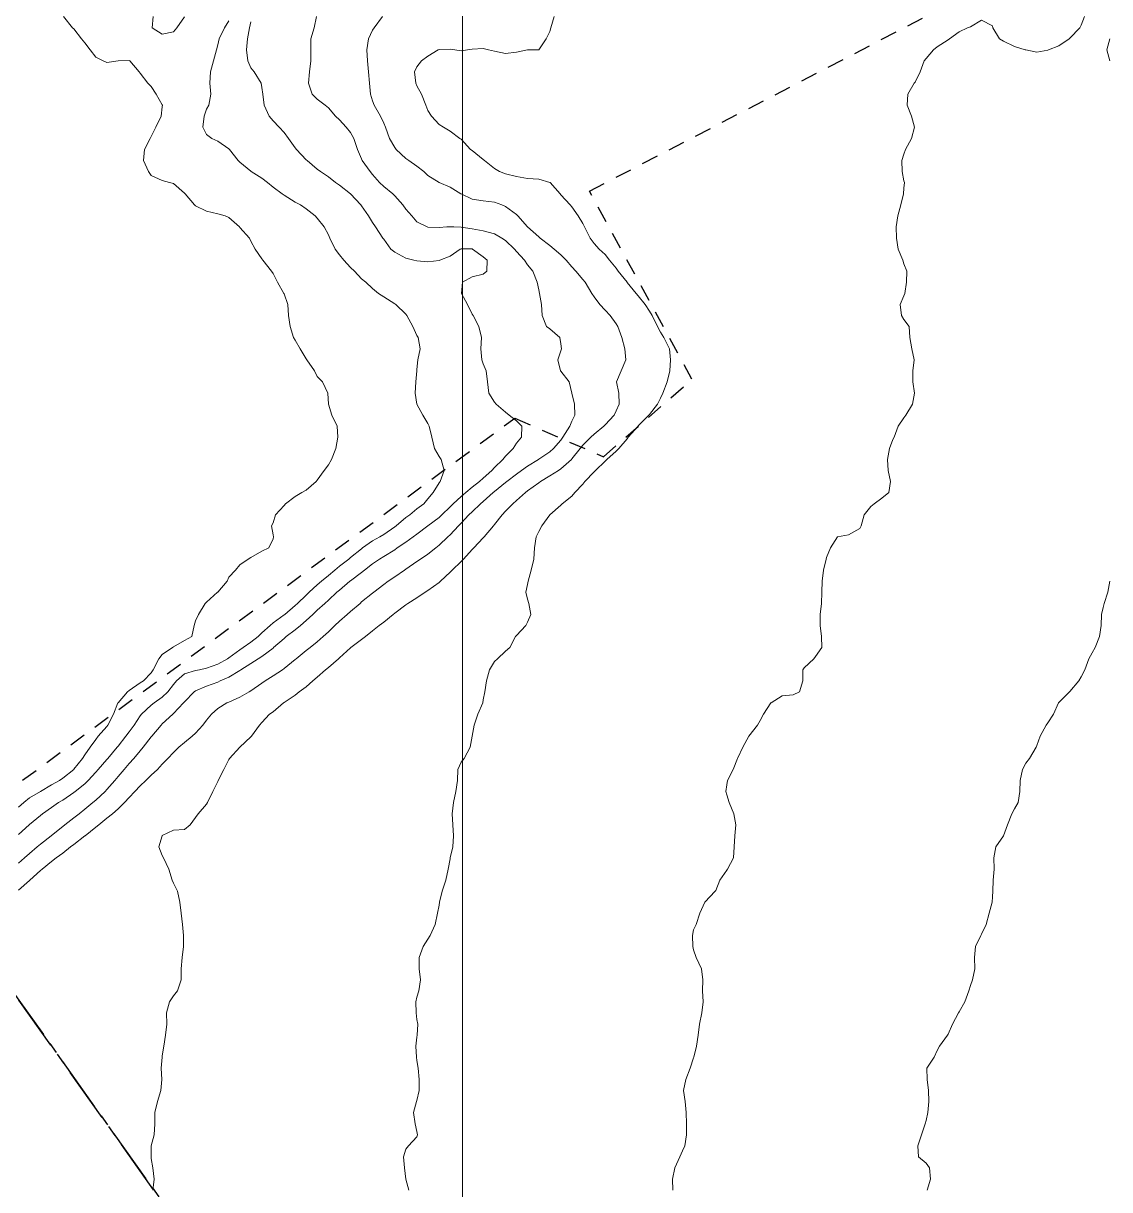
# Model space of a CAD drawing. Header units: centimetres. Extents: x 0 to 642158, y -847 to 649707.
# Drawn here: x 616747 to 616796, y 620425.8 to 620478.4 of the extents above; entities that cross this region are included whole.
import ezdxf

# ---------------------------------------------------------------- set-up
doc = ezdxf.new("R2010")
doc.units = ezdxf.units.CM
doc.header["$MEASUREMENT"] = 0
doc.linetypes.add('CENTERX2', pattern=[4, 2.5, -0.5, 0.5, -0.5])
doc.linetypes.add('JIS_02_0.7', pattern=[1.35, 0.75, -0.6])
for name, color, linetype, lineweight in [('MEV_grille', 254, 'Continuous', 9), ('WAL_parcellaire agricole', 7, 'JIS_02_0.7', 25), ('WAL_topographie 0.5', 253, 'Continuous', 20)]:
    doc.layers.add(name, color=color, linetype=linetype, lineweight=lineweight)
doc.layers.add('SPW_parcellaire cadastral', color=7, linetype='CENTERX2', lineweight=25, true_color=0xff0542)

# ---------------------------------------------------------------- blocks, each defined once
blk = doc.blocks.new('*U112')
at = {"layer": 'MEV_grille', "transparency": 33554687}
blk.add_lwpolyline([(0, 1825.476), (0, -1825.476)], dxfattribs=at)
blk = doc.blocks.new('*U113')
at = {"layer": 'MEV_grille', "color": 0, "linetype": 'ByBlock', "lineweight": -2, "transparency": 16777216}
blk.add_blockref('*U112', (1400, 0), dxfattribs=at)

msp = doc.modelspace()

# ---------------------------------------------------------------- linework, layer by layer
at = {"layer": 'SPW_parcellaire cadastral'}
for points in [[(616764.436, 620409.464), (616718.631, 620473.946), (616738.958, 620488.505), (616727.015, 620505.508), (616706.721, 620490.909), (616694.46, 620508.382), (616685.388, 620521.293), (616681.328, 620527.07), (616709.995, 620543.342), (616712.415, 620539.929), (616718.6, 620531.181), (616727.26, 620518.928), (616736.384, 620525.566), (616741.161, 620518.765), (616736.728, 620515.693), (616741.854, 620508.295), (616747.786, 620512.551), (616765.021, 620487.87), (616775.953, 620495.388), (616784.98, 620495.889), (616829.378, 620431.374), (616810.738, 620422.244), (616764.436, 620409.464)], [(616764.436, 620409.464), (616683.174, 620386.893), (616664.567, 620423.139), (616658.826, 620434.525), (616640.601, 620470.67), (616632.784, 620486.173), (616675.753, 620523.303), (616681.328, 620527.07), (616685.388, 620521.293), (616679.91, 620517.422), (616688.902, 620504.431), (616694.46, 620508.382), (616706.721, 620490.909), (616696.99, 620483.909), (616708.657, 620467.046), (616718.631, 620473.946), (616764.436, 620409.464)]]:
    msp.add_lwpolyline(points, dxfattribs=at)
at = {"layer": 'WAL_parcellaire agricole'}
msp.add_lwpolyline([(616651.688, 620350.856), (616600.26, 620451.183), (616608.425, 620461.85), (616622.173, 620477.102), (616635.172, 620488.353), (616660.419, 620508.856), (616671.421, 620493.607), (616629.925, 620464.103), (616654.179, 620430.606), (616694.925, 620460.11), (616705.425, 620453.862), (616716.176, 620445.863), (616716.18, 620413.113), (616721.93, 620412.614), (616721.929, 620425.864), (616769.174, 620460.619), (616773.174, 620458.869), (616777.174, 620462.37), (616772.548, 620470.869), (616795.671, 620482.872), (616810.299, 620459.624)], dxfattribs=at)
at = {"layer": 'WAL_topographie 0.5'}
for points in [[(616760.219, 620478.75), (616760.104, 620478.25), (616759.964, 620477.75), (616759.954, 620477.25), (616759.954, 620476.75), (616759.903, 620476.25), (616759.857, 620475.75), (616760.012, 620475.25), (616760.25, 620475.021), (616760.601, 620474.75), (616760.75, 620474.625), (616761.078, 620474.25), (616761.25, 620474.085), (616761.553, 620473.75), (616761.75, 620473.519), (616761.896, 620473.25), (616762.061, 620472.75), (616762.25, 620472.321), (616762.283, 620472.25), (616762.633, 620471.75), (616762.75, 620471.619), (616763.065, 620471.25), (616763.25, 620471.081), (616763.66, 620470.75), (616763.75, 620470.653), (616764.114, 620470.25), (616764.25, 620470.051), (616764.52, 620469.75), (616764.75, 620469.478), (616765.219, 620469.25), (616765.25, 620469.24), (616765.75, 620469.23), (616766.094, 620469.25), (616766.25, 620469.258), (616766.417, 620469.25), (616766.75, 620469.239), (616767.25, 620469.172), (616767.75, 620469.081), (616768.25, 620468.942), (616768.59, 620468.75), (616768.75, 620468.645), (616769.158, 620468.25), (616769.25, 620468.138), (616769.609, 620467.75), (616769.75, 620467.532), (616769.981, 620467.25), (616770.182, 620466.75), (616770.25, 620466.409), (616770.288, 620466.25), (616770.372, 620465.75), (616770.405, 620465.25), (616770.608, 620464.75), (616770.75, 620464.642), (616771.202, 620464.25), (616771.25, 620463.964), (616771.284, 620463.75), (616771.25, 620463.656), (616771.113, 620463.25), (616771.243, 620462.75), (616771.25, 620462.742), (616771.628, 620462.25), (616771.75, 620461.75), (616771.75, 620461.75), (616771.874, 620461.25), (616771.879, 620460.75), (616771.75, 620460.483), (616771.664, 620460.25), (616771.347, 620459.75), (616771.25, 620459.621), (616770.925, 620459.25), (616770.75, 620459.095), (616770.25, 620458.757), (616770.24, 620458.75), (616769.75, 620458.446), (616769.48, 620458.25), (616769.25, 620458.082), (616768.807, 620457.75), (616768.75, 620457.704), (616768.25, 620457.295), (616768.194, 620457.25), (616767.75, 620456.854), (616767.618, 620456.75), (616767.25, 620456.388), (616767.102, 620456.25), (616766.75, 620455.871), (616766.635, 620455.75), (616766.25, 620455.347), (616766.144, 620455.25), (616765.75, 620454.877), (616765.601, 620454.75), (616765.25, 620454.476), (616764.905, 620454.25), (616764.75, 620454.145), (616764.25, 620453.793), (616764.184, 620453.75), (616763.75, 620453.454), (616763.455, 620453.25), (616763.25, 620453.102), (616762.803, 620452.75), (616762.75, 620452.709), (616762.25, 620452.311), (616762.18, 620452.25), (616761.75, 620451.88), (616761.606, 620451.75), (616761.25, 620451.446), (616761.04, 620451.25), (616760.75, 620450.97), (616760.514, 620450.75), (616760.25, 620450.511), (616759.923, 620450.25), (616759.75, 620450.115), (616759.295, 620449.75), (616759.25, 620449.714), (616758.75, 620449.307), (616758.671, 620449.25), (616758.25, 620448.975), (616757.9, 620448.75), (616757.75, 620448.648), (616757.25, 620448.294), (616757.177, 620448.25), (616756.75, 620448.009), (616756.25, 620447.787), (616756.169, 620447.75), (616755.75, 620447.494), (616755.476, 620447.25), (616755.25, 620446.972), (616755.086, 620446.75), (616754.75, 620446.381), (616754.605, 620446.25), (616754.25, 620445.968), (616753.999, 620445.75), (616753.75, 620445.514), (616753.496, 620445.25), (616753.25, 620444.992), (616753.025, 620444.75), (616752.75, 620444.484), (616752.504, 620444.25), (616752.25, 620444.003), (616752.01, 620443.75), (616751.75, 620443.475), (616751.546, 620443.25), (616751.25, 620442.968), (616751.001, 620442.75), (616750.75, 620442.545), (616750.383, 620442.25), (616750.25, 620442.139), (616749.757, 620441.75), (616749.75, 620441.744), (616749.25, 620441.357), (616749.109, 620441.25), (616748.75, 620440.968), (616748.453, 620440.75), (616748.25, 620440.59), (616747.822, 620440.25), (616747.75, 620440.181), (616747.262, 620439.75), (616747.25, 620439.738), (616746.75, 620439.297)], [(616748.792, 620478.75), (616749.199, 620478.25), (616749.25, 620478.204), (616749.605, 620477.75), (616749.75, 620477.563), (616749.994, 620477.25), (616750.25, 620476.911), (616750.583, 620476.75), (616750.75, 620476.679), (616751.25, 620476.75), (616751.25, 620476.75), (616751.75, 620476.765), (616751.776, 620476.75), (616752.202, 620476.25), (616752.25, 620476.2), (616752.596, 620475.75), (616752.75, 620475.596), (616752.969, 620475.25), (616753.25, 620474.771), (616753.255, 620474.75), (616753.25, 620474.679), (616753.2, 620474.25), (616752.95, 620473.75), (616752.75, 620473.34), (616752.697, 620473.25), (616752.452, 620472.75), (616752.395, 620472.25), (616752.628, 620471.75), (616752.75, 620471.58), (616753.25, 620471.353), (616753.568, 620471.25), (616753.75, 620471.205), (616754.25, 620470.782), (616754.275, 620470.75), (616754.696, 620470.25), (616754.75, 620470.203), (616755.25, 620469.96), (616755.75, 620469.849), (616756.092, 620469.75), (616756.25, 620469.674), (616756.729, 620469.25), (616756.75, 620469.23), (616757.184, 620468.75), (616757.25, 620468.601), (616757.444, 620468.25), (616757.75, 620467.804), (616757.786, 620467.75), (616758.175, 620467.25), (616758.25, 620467.148), (616758.457, 620466.75), (616758.745, 620466.25), (616758.75, 620466.235), (616758.912, 620465.75), (616758.953, 620465.25), (616759.032, 620464.75), (616759.182, 620464.25), (616759.25, 620464.13), (616759.474, 620463.75), (616759.75, 620463.298), (616759.782, 620463.25), (616760.117, 620462.75), (616760.25, 620462.5), (616760.486, 620462.25), (616760.724, 620461.75), (616760.75, 620461.25), (616760.75, 620461.25), (616760.901, 620460.75), (616761.148, 620460.25), (616761.173, 620459.75), (616761.081, 620459.25), (616760.898, 620458.75), (616760.75, 620458.506), (616760.564, 620458.25), (616760.25, 620457.81), (616760.2, 620457.75), (616759.75, 620457.362), (616759.559, 620457.25), (616759.25, 620457.069), (616758.82, 620456.75), (616758.75, 620456.675), (616758.364, 620456.25), (616758.25, 620455.893), (616758.185, 620455.75), (616758.25, 620455.35), (616758.269, 620455.25), (616758.25, 620455.167), (616758.058, 620454.75), (616757.75, 620454.612), (616757.25, 620454.318), (616757.125, 620454.25), (616756.75, 620453.985), (616756.55, 620453.75), (616756.25, 620453.434), (616756.176, 620453.25), (616755.75, 620452.762), (616755.736, 620452.75), (616755.25, 620452.301), (616755.181, 620452.25), (616754.89, 620451.75), (616754.75, 620451.459), (616754.693, 620451.25), (616754.588, 620450.75), (616754.25, 620450.578), (616753.75, 620450.284), (616753.708, 620450.25), (616753.25, 620449.947), (616753.094, 620449.75), (616752.831, 620449.25), (616752.75, 620449.115), (616752.397, 620448.75), (616752.25, 620448.663), (616751.75, 620448.312), (616751.679, 620448.25), (616751.25, 620447.76), (616751.243, 620447.75), (616751.04, 620447.25), (616750.792, 620446.75), (616750.75, 620446.694), (616750.358, 620446.25), (616750.25, 620446.102), (616749.984, 620445.75), (616749.75, 620445.409), (616749.64, 620445.25), (616749.25, 620444.756), (616749.245, 620444.75), (616748.75, 620444.353), (616748.608, 620444.25), (616748.25, 620444.057), (616747.75, 620443.756), (616747.741, 620443.75), (616747.25, 620443.467), (616746.993, 620443.25), (616746.75, 620443.051)], [(616756.25, 620478.558), (616756.051, 620478.25), (616755.816, 620477.75), (616755.75, 620477.471), (616755.69, 620477.25), (616755.556, 620476.75), (616755.421, 620476.25), (616755.398, 620475.75), (616755.44, 620475.25), (616755.354, 620474.75), (616755.25, 620474.575), (616755.135, 620474.25), (616755.083, 620473.75), (616755.25, 620473.431), (616755.488, 620473.25), (616755.75, 620473.121), (616756.25, 620472.778), (616756.281, 620472.75), (616756.677, 620472.25), (616756.75, 620472.173), (616757.25, 620471.762), (616757.264, 620471.75), (616757.75, 620471.449), (616758.002, 620471.25), (616758.25, 620471.04), (616758.66, 620470.75), (616758.75, 620470.681), (616759.25, 620470.372), (616759.484, 620470.25), (616759.75, 620470.061), (616760.148, 620469.75), (616760.25, 620469.639), (616760.561, 620469.25), (616760.75, 620468.898), (616760.81, 620468.75), (616761.061, 620468.25), (616761.25, 620467.986), (616761.453, 620467.75), (616761.75, 620467.424), (616761.938, 620467.25), (616762.25, 620466.908), (616762.442, 620466.75), (616762.75, 620466.474), (616763.021, 620466.25), (616763.25, 620466.097), (616763.75, 620465.778), (616763.791, 620465.75), (616764.25, 620465.314), (616764.29, 620465.25), (616764.563, 620464.75), (616764.75, 620464.35), (616764.803, 620464.25), (616764.897, 620463.75), (616764.797, 620463.25), (616764.75, 620462.812), (616764.746, 620462.75), (616764.707, 620462.25), (616764.674, 620461.75), (616764.746, 620461.25), (616764.75, 620461.241), (616765.023, 620460.75), (616765.25, 620460.377), (616765.309, 620460.25), (616765.424, 620459.75), (616765.544, 620459.25), (616765.75, 620458.878), (616765.841, 620458.75), (616765.976, 620458.25), (616765.797, 620457.75), (616765.75, 620457.689), (616765.481, 620457.25), (616765.25, 620456.968), (616765.056, 620456.75), (616764.75, 620456.52), (616764.426, 620456.25), (616764.25, 620456.125), (616763.808, 620455.75), (616763.75, 620455.708), (616763.25, 620455.365), (616763.075, 620455.25), (616762.75, 620455.075), (616762.295, 620454.75), (616762.25, 620454.718), (616761.75, 620454.315), (616761.676, 620454.25), (616761.25, 620453.922), (616761.04, 620453.75), (616760.75, 620453.515), (616760.445, 620453.25), (616760.25, 620453.083), (616759.889, 620452.75), (616759.75, 620452.626), (616759.356, 620452.25), (616759.25, 620452.15), (616758.782, 620451.75), (616758.75, 620451.724), (616758.25, 620451.368), (616758.115, 620451.25), (616757.75, 620450.913), (616757.584, 620450.75), (616757.25, 620450.49), (616756.901, 620450.25), (616756.75, 620450.154), (616756.25, 620449.794), (616756.191, 620449.75), (616755.75, 620449.497), (616755.25, 620449.315), (616754.927, 620449.25), (616754.75, 620449.215), (616754.25, 620449.072), (616753.883, 620448.75), (616753.75, 620448.591), (616753.497, 620448.25), (616753.25, 620448.006), (616752.885, 620447.75), (616752.75, 620447.651), (616752.308, 620447.25), (616752.25, 620447.176), (616751.972, 620446.75), (616751.75, 620446.448), (616751.602, 620446.25), (616751.25, 620445.804), (616751.206, 620445.75), (616750.791, 620445.25), (616750.75, 620445.203), (616750.357, 620444.75), (616750.25, 620444.629), (616749.904, 620444.25), (616749.75, 620444.104), (616749.311, 620443.75), (616749.25, 620443.703), (616748.75, 620443.362), (616748.556, 620443.25), (616748.25, 620443.034), (616747.839, 620442.75), (616747.75, 620442.674), (616747.25, 620442.265), (616747.232, 620442.25), (616746.75, 620441.814)], [(616757.25, 620478.508), (616757.181, 620478.25), (616757.094, 620477.75), (616757.059, 620477.25), (616757.107, 620476.75), (616757.25, 620476.435), (616757.391, 620476.25), (616757.722, 620475.75), (616757.75, 620475.554), (616757.789, 620475.25), (616757.856, 620474.75), (616758.069, 620474.25), (616758.25, 620474.037), (616758.521, 620473.75), (616758.75, 620473.513), (616758.944, 620473.25), (616759.25, 620472.821), (616759.307, 620472.75), (616759.75, 620472.287), (616759.799, 620472.25), (616760.25, 620471.865), (616760.398, 620471.75), (616760.75, 620471.514), (616761.074, 620471.25), (616761.25, 620471.136), (616761.75, 620470.752), (616761.752, 620470.75), (616762.214, 620470.25), (616762.25, 620470.197), (616762.565, 620469.75), (616762.75, 620469.455), (616762.885, 620469.25), (616763.211, 620468.75), (616763.25, 620468.695), (616763.569, 620468.25), (616763.75, 620468.117), (616764.25, 620467.847), (616764.611, 620467.75), (616764.75, 620467.712), (616765.25, 620467.675), (616765.75, 620467.737), (616765.785, 620467.75), (616766.25, 620467.928), (616766.704, 620468.25), (616766.75, 620468.264), (616767.25, 620468.254), (616767.262, 620468.25), (616767.75, 620467.9), (616767.929, 620467.75), (616767.909, 620467.25), (616767.75, 620467.114), (616767.25, 620467.003), (616766.804, 620466.75), (616766.766, 620466.25), (616767.031, 620465.75), (616767.25, 620465.318), (616767.294, 620465.25), (616767.543, 620464.75), (616767.667, 620464.25), (616767.642, 620463.75), (616767.676, 620463.25), (616767.75, 620463.061), (616767.874, 620462.75), (616767.938, 620462.25), (616768.004, 620461.75), (616768.25, 620461.334), (616768.332, 620461.25), (616768.75, 620460.891), (616768.919, 620460.75), (616769.25, 620460.486), (616769.486, 620460.25), (616769.47, 620459.75), (616769.25, 620459.486), (616769.095, 620459.25), (616768.75, 620458.901), (616768.637, 620458.75), (616768.25, 620458.383), (616768.138, 620458.25), (616767.75, 620457.904), (616767.583, 620457.75), (616767.25, 620457.495), (616766.959, 620457.25), (616766.75, 620457.082), (616766.393, 620456.75), (616766.25, 620456.607), (616765.882, 620456.25), (616765.75, 620456.132), (616765.25, 620455.751), (616765.248, 620455.75), (616764.75, 620455.371), (616764.578, 620455.25), (616764.25, 620455.02), (616763.865, 620454.75), (616763.75, 620454.668), (616763.25, 620454.371), (616763.058, 620454.25), (616762.75, 620454.028), (616762.389, 620453.75), (616762.25, 620453.64), (616761.75, 620453.273), (616761.721, 620453.25), (616761.25, 620452.849), (616761.136, 620452.75), (616760.75, 620452.394), (616760.583, 620452.25), (616760.25, 620451.936), (616760.052, 620451.75), (616759.75, 620451.472), (616759.493, 620451.25), (616759.25, 620451.053), (616758.849, 620450.75), (616758.75, 620450.667), (616758.279, 620450.25), (616758.25, 620450.224), (616757.75, 620449.849), (616757.586, 620449.75), (616757.25, 620449.538), (616756.801, 620449.25), (616756.75, 620449.216), (616756.25, 620448.911), (616755.868, 620448.75), (616755.75, 620448.697), (616755.25, 620448.514), (616754.75, 620448.299), (616754.681, 620448.25), (616754.25, 620447.804), (616754.204, 620447.75), (616753.75, 620447.271), (616753.726, 620447.25), (616753.25, 620446.809), (616753.19, 620446.75), (616752.77, 620446.25), (616752.75, 620446.226), (616752.381, 620445.75), (616752.25, 620445.593), (616751.969, 620445.25), (616751.75, 620445.017), (616751.521, 620444.75), (616751.25, 620444.435), (616751.097, 620444.25), (616750.75, 620443.839), (616750.666, 620443.75), (616750.25, 620443.361), (616750.116, 620443.25), (616749.75, 620442.956), (616749.486, 620442.75), (616749.25, 620442.57), (616748.852, 620442.25), (616748.75, 620442.171), (616748.25, 620441.766), (616748.231, 620441.75), (616747.75, 620441.381), (616747.596, 620441.25), (616747.25, 620440.957), (616747.02, 620440.75), (616746.75, 620440.523)], [(616763.195, 620478.75), (616762.825, 620478.25), (616762.75, 620478.143), (616762.566, 620477.75), (616762.487, 620477.25), (616762.512, 620476.75), (616762.564, 620476.25), (616762.611, 620475.75), (616762.648, 620475.25), (616762.75, 620474.945), (616762.817, 620474.75), (616763.111, 620474.25), (616763.25, 620473.941), (616763.325, 620473.75), (616763.512, 620473.25), (616763.75, 620472.842), (616763.819, 620472.75), (616764.25, 620472.346), (616764.388, 620472.25), (616764.75, 620471.99), (616765.059, 620471.75), (616765.25, 620471.579), (616765.75, 620471.25), (616765.75, 620471.25), (616766.25, 620471.052), (616766.733, 620470.75), (616766.75, 620470.74), (616767.25, 620470.504), (616767.75, 620470.434), (616768.25, 620470.373), (616768.582, 620470.25), (616768.75, 620470.177), (616769.25, 620469.806), (616769.31, 620469.75), (616769.75, 620469.25), (616769.75, 620469.25), (616770.25, 620468.809), (616770.316, 620468.75), (616770.75, 620468.419), (616770.955, 620468.25), (616771.25, 620467.993), (616771.487, 620467.75), (616771.75, 620467.444), (616771.927, 620467.25), (616772.25, 620466.872), (616772.348, 620466.75), (616772.654, 620466.25), (616772.75, 620466.09), (616773.014, 620465.75), (616773.25, 620465.488), (616773.475, 620465.25), (616773.75, 620464.868), (616773.821, 620464.75), (616774.004, 620464.25), (616774.137, 620463.75), (616774.192, 620463.25), (616773.982, 620462.75), (616773.767, 620462.25), (616773.872, 620461.75), (616773.893, 620461.25), (616773.75, 620460.948), (616773.661, 620460.75), (616773.25, 620460.315), (616773.188, 620460.25), (616772.75, 620459.897), (616772.6, 620459.75), (616772.25, 620459.395), (616772.131, 620459.25), (616771.75, 620458.774), (616771.73, 620458.75), (616771.25, 620458.318), (616771.146, 620458.25), (616770.75, 620458.003), (616770.328, 620457.75), (616770.25, 620457.694), (616769.75, 620457.327), (616769.652, 620457.25), (616769.25, 620456.898), (616769.081, 620456.75), (616768.75, 620456.418), (616768.596, 620456.25), (616768.25, 620455.807), (616768.206, 620455.75), (616767.791, 620455.25), (616767.75, 620455.203), (616767.314, 620454.75), (616767.25, 620454.678), (616766.858, 620454.25), (616766.75, 620454.133), (616766.349, 620453.75), (616766.25, 620453.656), (616765.813, 620453.25), (616765.75, 620453.193), (616765.25, 620452.834), (616765.12, 620452.75), (616764.75, 620452.506), (616764.343, 620452.25), (616764.25, 620452.187), (616763.75, 620451.803), (616763.683, 620451.75), (616763.25, 620451.399), (616763.047, 620451.25), (616762.75, 620451.01), (616762.42, 620450.75), (616762.25, 620450.619), (616761.761, 620450.25), (616761.75, 620450.242), (616761.25, 620449.794), (616761.203, 620449.75), (616760.75, 620449.355), (616760.622, 620449.25), (616760.25, 620448.914), (616760.052, 620448.75), (616759.75, 620448.478), (616759.428, 620448.25), (616759.25, 620448.107), (616758.75, 620447.767), (616758.724, 620447.75), (616758.25, 620447.356), (616758.097, 620447.25), (616757.75, 620446.865), (616757.636, 620446.75), (616757.271, 620446.25), (616757.25, 620446.226), (616756.75, 620445.75), (616756.75, 620445.75), (616756.285, 620445.25), (616756.25, 620445.194), (616756.025, 620444.75), (616755.77, 620444.25), (616755.75, 620444.204), (616755.533, 620443.75), (616755.288, 620443.25), (616755.25, 620443.182), (616754.87, 620442.75), (616754.75, 620442.583), (616754.5, 620442.25), (616754.25, 620442.036), (616753.75, 620442), (616753.25, 620441.769), (616753.237, 620441.75), (616753.094, 620441.25), (616753.25, 620440.865), (616753.31, 620440.75), (616753.539, 620440.25), (616753.689, 620439.75), (616753.75, 620439.618), (616753.929, 620439.25), (616754.04, 620438.75), (616754.102, 620438.25), (616754.165, 620437.75), (616754.208, 620437.25), (616754.209, 620436.75), (616754.143, 620436.25), (616754.1, 620435.75), (616754.097, 620435.25), (616753.936, 620434.75), (616753.75, 620434.526), (616753.568, 620434.25), (616753.431, 620433.75), (616753.45, 620433.25), (616753.396, 620432.75), (616753.321, 620432.25), (616753.25, 620431.812), (616753.24, 620431.75), (616753.197, 620431.25), (616753.224, 620430.75), (616753.178, 620430.25), (616753.029, 620429.75), (616752.906, 620429.25), (616752.912, 620428.75), (616752.875, 620428.25), (616752.75, 620427.75), (616752.75, 620427.749), (616752.741, 620427.25), (616752.75, 620427.179), (616752.825, 620426.75), (616752.875, 620426.25), (616752.825, 620425.75)], [(616754.25, 620478.735), (616753.903, 620478.25), (616753.75, 620478.066), (616753.25, 620477.953), (616752.792, 620478.25), (616752.835, 620478.75)], [(616770.957, 620478.75), (616770.804, 620478.25), (616770.75, 620478.083), (616770.583, 620477.75), (616770.25, 620477.25), (616770.25, 620477.25), (616769.75, 620477.25), (616769.25, 620477.145), (616768.75, 620477.087), (616768.25, 620477.187), (616767.977, 620477.25), (616767.75, 620477.302), (616767.25, 620477.281), (616767.036, 620477.25), (616766.75, 620477.203), (616766.464, 620477.25), (616766.25, 620477.275), (616765.75, 620477.269), (616765.714, 620477.25), (616765.25, 620476.963), (616764.96, 620476.75), (616764.75, 620476.487), (616764.636, 620476.25), (616764.7, 620475.75), (616764.75, 620475.628), (616764.963, 620475.25), (616765.149, 620474.75), (616765.25, 620474.512), (616765.405, 620474.25), (616765.75, 620473.884), (616765.955, 620473.75), (616766.25, 620473.581), (616766.69, 620473.25), (616766.75, 620473.215), (616767.165, 620472.75), (616767.25, 620472.698), (616767.75, 620472.294), (616767.797, 620472.25), (616768.25, 620471.894), (616768.487, 620471.75), (616768.75, 620471.647), (616769.25, 620471.523), (616769.75, 620471.439), (616770.25, 620471.402), (616770.75, 620471.26), (616770.764, 620471.25), (616771.218, 620470.75), (616771.25, 620470.706), (616771.676, 620470.25), (616771.75, 620470.16), (616772.031, 620469.75), (616772.25, 620469.41), (616772.316, 620469.25), (616772.574, 620468.75), (616772.75, 620468.5), (616772.982, 620468.25), (616773.25, 620468.002), (616773.455, 620467.75), (616773.75, 620467.382), (616773.836, 620467.25), (616774.241, 620466.75), (616774.25, 620466.74), (616774.656, 620466.25), (616774.75, 620466.137), (616775.06, 620465.75), (616775.25, 620465.452), (616775.378, 620465.25), (616775.621, 620464.75), (616775.75, 620464.5), (616775.911, 620464.25), (616776.153, 620463.75), (616776.211, 620463.25), (616776.174, 620462.75), (616776.057, 620462.25), (616775.863, 620461.75), (616775.75, 620461.515), (616775.621, 620461.25), (616775.25, 620460.782), (616775.226, 620460.75), (616774.75, 620460.263), (616774.738, 620460.25), (616774.295, 620459.75), (616774.25, 620459.686), (616773.868, 620459.25), (616773.75, 620459.121), (616773.328, 620458.75), (616773.25, 620458.674), (616772.813, 620458.25), (616772.75, 620458.189), (616772.333, 620457.75), (616772.25, 620457.64), (616771.884, 620457.25), (616771.75, 620457.087), (616771.313, 620456.75), (616771.25, 620456.689), (616770.758, 620456.25), (616770.75, 620456.241), (616770.388, 620455.75), (616770.25, 620455.494), (616770.141, 620455.25), (616770.064, 620454.75), (616770.025, 620454.25), (616769.917, 620453.75), (616769.781, 620453.25), (616769.75, 620453.107), (616769.674, 620452.75), (616769.75, 620452.438), (616769.806, 620452.25), (616769.901, 620451.75), (616769.75, 620451.393), (616769.667, 620451.25), (616769.25, 620450.796), (616769.2, 620450.75), (616768.95, 620450.25), (616768.75, 620450.092), (616768.389, 620449.75), (616768.25, 620449.625), (616768.03, 620449.25), (616767.899, 620448.75), (616767.824, 620448.25), (616767.75, 620447.893), (616767.721, 620447.75), (616767.5, 620447.25), (616767.338, 620446.75), (616767.25, 620446.25), (616767.25, 620446.25), (616767.153, 620445.75), (616766.889, 620445.25), (616766.75, 620445.083), (616766.594, 620444.75), (616766.583, 620444.25), (616766.505, 620443.75), (616766.395, 620443.25), (616766.346, 620442.75), (616766.368, 620442.25), (616766.409, 620441.75), (616766.37, 620441.25), (616766.259, 620440.75), (616766.25, 620440.704), (616766.157, 620440.25), (616766.058, 620439.75), (616765.895, 620439.25), (616765.775, 620438.75), (616765.75, 620438.625), (616765.675, 620438.25), (616765.569, 620437.75), (616765.355, 620437.25), (616765.25, 620437.09), (616765.032, 620436.75), (616764.858, 620436.25), (616764.859, 620435.75), (616764.91, 620435.25), (616764.837, 620434.75), (616764.75, 620434.464), (616764.706, 620434.25), (616764.712, 620433.75), (616764.75, 620433.45), (616764.79, 620433.25), (616764.768, 620432.75), (616764.75, 620432.65), (616764.706, 620432.25), (616764.729, 620431.75), (616764.75, 620431.607), (616764.8, 620431.25), (616764.857, 620430.75), (616764.855, 620430.25), (616764.75, 620429.8), (616764.736, 620429.75), (616764.592, 620429.25), (616764.667, 620428.75), (616764.75, 620428.393), (616764.782, 620428.25), (616764.75, 620428.159), (616764.375, 620427.75), (616764.25, 620427.6), (616764.147, 620427.25), (616764.183, 620426.75), (616764.25, 620426.25), (616764.25, 620426.25), (616764.39, 620425.75)], [(616794.898, 620478.75), (616794.75, 620478.363), (616794.699, 620478.25), (616794.25, 620477.775), (616794.214, 620477.75), (616793.75, 620477.435), (616793.283, 620477.25), (616793.25, 620477.233), (616792.75, 620477.149), (616792.25, 620477.243), (616792.227, 620477.25), (616791.75, 620477.399), (616791.25, 620477.644), (616791.066, 620477.75), (616790.767, 620478.25), (616790.75, 620478.329), (616790.25, 620478.589), (616789.75, 620478.289), (616789.625, 620478.25), (616789.25, 620478.068), (616788.813, 620477.75), (616788.75, 620477.703), (616788.25, 620477.388), (616788.09, 620477.25), (616787.75, 620476.864), (616787.664, 620476.75), (616787.479, 620476.25), (616787.25, 620475.792), (616787.217, 620475.75), (616786.924, 620475.25), (616786.9, 620474.75), (616787.088, 620474.25), (616787.221, 620473.75), (616787.088, 620473.25), (616786.824, 620472.75), (616786.75, 620472.542), (616786.65, 620472.25), (616786.664, 620471.75), (616786.75, 620471.333), (616786.769, 620471.25), (616786.75, 620471), (616786.73, 620470.75), (616786.604, 620470.25), (616786.47, 620469.75), (616786.397, 620469.25), (616786.41, 620468.75), (616786.49, 620468.25), (616786.699, 620467.75), (616786.75, 620467.583), (616786.875, 620467.25), (616786.86, 620466.75), (616786.795, 620466.25), (616786.75, 620466.143), (616786.583, 620465.75), (616786.646, 620465.25), (616786.75, 620465.073), (616786.989, 620464.75), (616787.021, 620464.25), (616787.11, 620463.75), (616787.215, 620463.25), (616787.156, 620462.75), (616787.153, 620462.25), (616787.221, 620461.75), (616787.143, 620461.25), (616786.83, 620460.75), (616786.75, 620460.632), (616786.49, 620460.25), (616786.302, 620459.75), (616786.25, 620459.65), (616786.096, 620459.25), (616786.006, 620458.75), (616786.036, 620458.25), (616786.144, 620457.75), (616786.062, 620457.25), (616785.75, 620457), (616785.405, 620456.75), (616785.25, 620456.618), (616784.959, 620456.25), (616784.811, 620455.75), (616784.75, 620455.631), (616784.25, 620455.346), (616783.75, 620455.25), (616783.75, 620455.25), (616783.432, 620454.75), (616783.25, 620454.321), (616783.231, 620454.25), (616783.121, 620453.75), (616783.062, 620453.25), (616783.045, 620452.75), (616783.024, 620452.25), (616782.972, 620451.75), (616782.972, 620451.25), (616783.025, 620450.75), (616783.043, 620450.25), (616782.75, 620449.845), (616782.673, 620449.75), (616782.25, 620449.342), (616782.184, 620449.25), (616782.183, 620448.75), (616782.031, 620448.25), (616781.75, 620448.125), (616781.25, 620448.069), (616780.75, 620447.763), (616780.737, 620447.75), (616780.403, 620447.25), (616780.25, 620446.961), (616780.136, 620446.75), (616779.75, 620446.25), (616779.75, 620446.25), (616779.471, 620445.75), (616779.25, 620445.275), (616779.238, 620445.25), (616779.042, 620444.75), (616778.785, 620444.25), (616778.75, 620444.05), (616778.706, 620443.75), (616778.75, 620443.6), (616778.859, 620443.25), (616779.061, 620442.75), (616779.157, 620442.25), (616779.117, 620441.75), (616779.083, 620441.25), (616779.043, 620440.75), (616778.784, 620440.25), (616778.75, 620440.198), (616778.433, 620439.75), (616778.25, 620439.281), (616778.224, 620439.25), (616777.75, 620438.75), (616777.75, 620438.75), (616777.528, 620438.25), (616777.361, 620437.75), (616777.25, 620437.5), (616777.191, 620437.25), (616777.213, 620436.75), (616777.25, 620436.607), (616777.359, 620436.25), (616777.598, 620435.75), (616777.67, 620435.25), (616777.657, 620434.75), (616777.679, 620434.25), (616777.618, 620433.75), (616777.513, 620433.25), (616777.447, 620432.75), (616777.382, 620432.25), (616777.261, 620431.75), (616777.25, 620431.719), (616777.1, 620431.25), (616776.895, 620430.75), (616776.793, 620430.25), (616776.87, 620429.75), (616776.914, 620429.25), (616776.926, 620428.75), (616776.933, 620428.25), (616776.852, 620427.75), (616776.75, 620427.525), (616776.622, 620427.25), (616776.404, 620426.75), (616776.299, 620426.25), (616776.303, 620425.75)], [(616796.052, 620477.75), (616795.911, 620477.25), (616796.05, 620476.75)], [(616796.05, 620453.25), (616795.96, 620452.75), (616795.798, 620452.25), (616795.75, 620452.062), (616795.676, 620451.75), (616795.659, 620451.25), (616795.583, 620450.75), (616795.391, 620450.25), (616795.25, 620450.013), (616795.103, 620449.75), (616794.921, 620449.25), (616794.75, 620448.934), (616794.653, 620448.75), (616794.25, 620448.267), (616794.23, 620448.25), (616793.75, 620447.77), (616793.738, 620447.75), (616793.506, 620447.25), (616793.25, 620446.857), (616793.179, 620446.75), (616792.899, 620446.25), (616792.75, 620445.827), (616792.72, 620445.75), (616792.417, 620445.25), (616792.25, 620445.028), (616792.099, 620444.75), (616791.993, 620444.25), (616791.981, 620443.75), (616791.903, 620443.25), (616791.75, 620442.975), (616791.618, 620442.75), (616791.426, 620442.25), (616791.25, 620441.75), (616791.25, 620441.75), (616790.9, 620441.25), (616790.812, 620440.75), (616790.821, 620440.25), (616790.782, 620439.75), (616790.764, 620439.25), (616790.75, 620439), (616790.731, 620438.75), (616790.603, 620438.25), (616790.457, 620437.75), (616790.25, 620437.303), (616790.221, 620437.25), (616789.985, 620436.75), (616789.932, 620436.25), (616789.945, 620435.75), (616789.84, 620435.25), (616789.75, 620434.985), (616789.676, 620434.75), (616789.505, 620434.25), (616789.25, 620433.804), (616789.207, 620433.75), (616788.94, 620433.25), (616788.75, 620432.792), (616788.724, 620432.75), (616788.355, 620432.25), (616788.25, 620432.05), (616788.114, 620431.75), (616787.788, 620431.25), (616787.803, 620430.75), (616787.858, 620430.25), (616787.879, 620429.75), (616787.833, 620429.25), (616787.75, 620428.9), (616787.706, 620428.75), (616787.542, 620428.25), (616787.38, 620427.75), (616787.406, 620427.25), (616787.75, 620426.961), (616787.91, 620426.75), (616787.947, 620426.25), (616787.803, 620425.75)]]:
    msp.add_lwpolyline(points, dxfattribs=at)

# ---------------------------------------------------------------- block references
at = {"layer": 'MEV_grille', "transparency": 33554687}
msp.add_blockref('*U113', (615366.814, 620593.644), dxfattribs=at)

doc.saveas('drawing.dxf')
